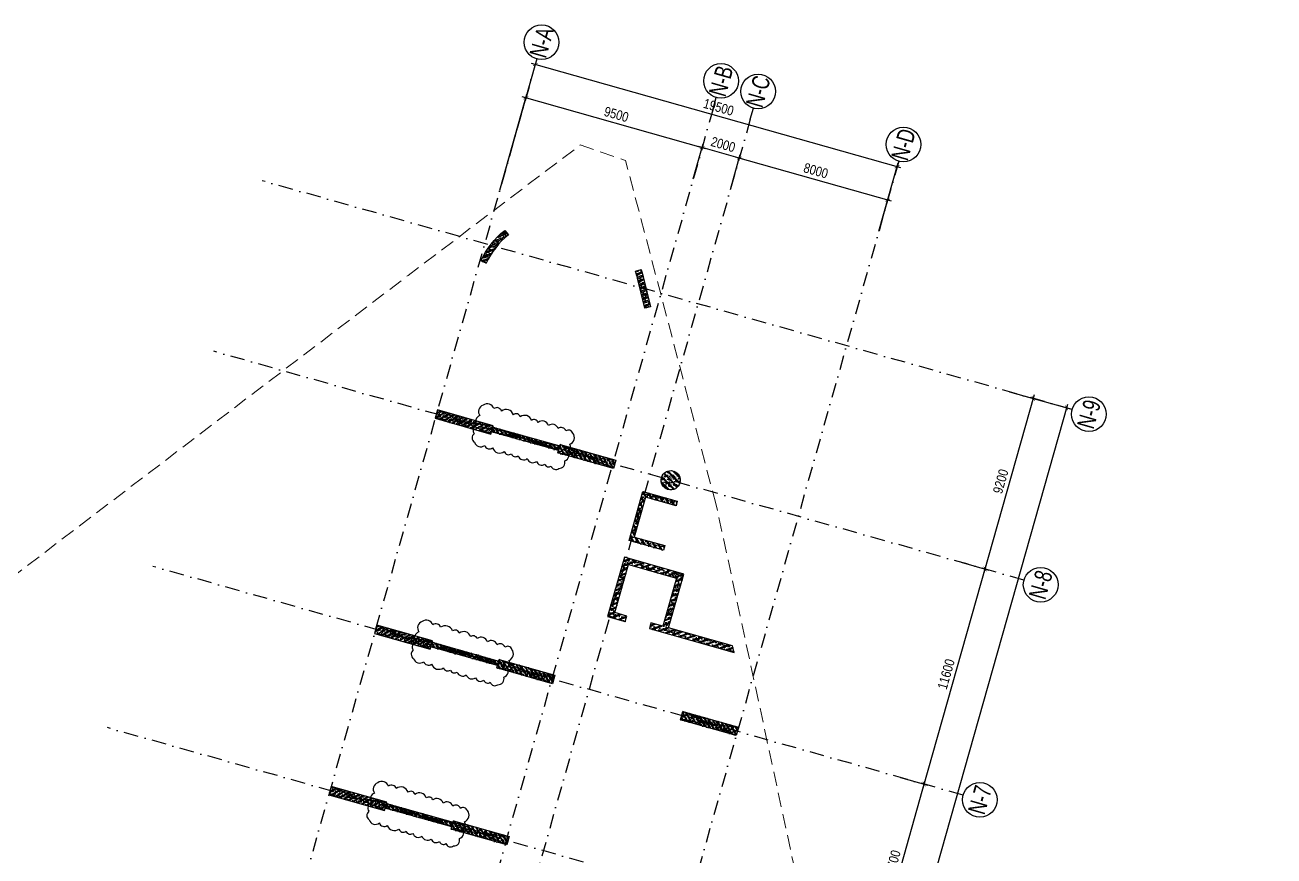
# Model space of a CAD drawing. Header units: millimetres. Extents: x -185400 to 961535, y -14070 to 330824.
# Drawn here: x -64925 to -147, y 125549 to 168686 of the extents above; entities that cross this region are included whole.
import ezdxf
from ezdxf.enums import TextEntityAlignment as Align

# ---------------------------------------------------------------- set-up
doc = ezdxf.new("R2010")
doc.units = ezdxf.units.MM
doc.header["$LTSCALE"] = 300
doc.header["$MEASUREMENT"] = 0
doc.set_wipeout_variables(frame=1)
doc.linetypes.add('DASHDOT', pattern=[1, 0.5, -0.25, 0, -0.25])
doc.linetypes.add('HIDDEN', pattern=[0.375, 0.25, -0.125])
for name, color, linetype in [('ccu12-Hatch', 250, 'Continuous'), ('KC-Betong', 6, 'Continuous'), ('KT-Hatch', 251, 'Continuous'), ('KT-Kich thuoc', 9, 'Continuous'), ('KT-Luoi truc South Tower', 8, 'DASHDOT'), ('KT-Net cot vach', 6, 'Continuous'), ('ST_MBDV Cot vach 220805$0$AUDIT_I_220805193045-1', 50, 'Continuous')]:
    doc.layers.add(name, color=color, linetype=linetype)
doc.layers.add('KT-Chi gioi XD', color=7, linetype='HIDDEN', true_color=0x0066cc)
doc.styles.add('Arial Narrow', font='ARIALN.TTF')
doc.styles.add('ST_MBDV Cot vach 220805$0$HBA-Text', font='GOTHIC.TTF')
doc.dimstyles.new('ccu12-200', dxfattribs={"dimscale": 200, "dimtxt": 2.5, "dimasz": 1, "dimexe": 1, "dimexo": 2, "dimgap": 1, "dimtad": 1, "dimdec": 0, "dimdsep": 46, "dimtxsty": 'Arial Narrow', "dimblk": 'ARCHTICK', "dimcen": -1, "dimdle": 1, "dimclrd": 256, "dimclre": 256, "dimclrt": 3, "dimadec": 0, "dimazin": 2, "dimtfac": 0.1, "dimtdec": 0, "dimtmove": 0, "dimatfit": 1, "dimldrblk": 'ARCHTICK', "dimfxl": 1, "dimtvp": 0.833333, "dimtolj": 1, "dimtzin": 12, "dimarcsym": 0})
pattern_1 = [(25, (72916.8, -227208.36), (311.76915, -180), [37.5, -412.5]), (330, (72916.8, -227208.36), (96.06936, 370.17822), [30, -330]), (75.4514, (72942.8, -227223.36), (407.83865, 190.1779), [31.8701, -350.57106]), (21.1842, (72959.07, -227117.73), (448.64876, -300.52336), [56.25, -618.75]), (71.6356, (72996.46, -227142.8), (629.38604, 243.92254), [47.80514, -525.8565]), (326.1842, (72959.1, -227117.73), (629.38585, 243.923), [45, -495]), (356, (72993.82, -227161.52), (185.4137, -308.58023), [37.5, -412.5]), (301, (72993.82, -227161.52), (263.4901, 277.1898), [30, -330]), (46.4514, (73009.27, -227187.23), (448.9038, -31.39076), [31.8701, -350.57106]), (12.5, (72916.81, -227208.36), (75.853797, 148.282658), [0, -326, 0, -335, 0, -331.25]), (342.5, (72916.81, -227208.36), (202.55378, 123.14021), [0, -191, 0, -318.5, 0, -126.25]), (302.5, (72815.76, -227161.24), (237.137665, -123.022383), [0, -125, 0, -390, 0, -517.5]), (292.5, (72770.44, -227140.1), (285.42618, -77.8696), [0, -162.5, 0, -259, 0, -367.5]), (20, (72916.81, -227208.36), (-64.12878, 176.19237), []), (20, (72996.92, -227245.72), (-64.12878, 176.19237), [])]
pattern_2 = [(50, (2650, 300), (286.904, -25.1), [30, -330]), (355, (2650, 300), (-55.5, 300.877), [24, -264]), (100.451, (2673.9, 297.9), (231.404, 275.776), [25.496, -280.457]), (46.184, (2650, 380), (426.896, -66.208), [45, -495]), (96.636, (2685.57, 374.5), (373.865, 389.647), [38.244, -420.685]), (351.184, (2650, 380), (373.865, 389.65), [36, -396]), (21, (2690, 360), (238.763, -161.048), [30, -330]), (326, (2690, 360), (97.326, 290.06), [24, -264]), (71.451, (2709.9, 346.58), (336.09, 129.012), [25.496, -280.457]), (37.5, (2650, 300), (4.864, 133.1575), [0, -260.8, 0, -268, 0, -265]), (7.5, (2650, 300), (105.228, 157.765), [0, -152.8, 0, -254.8, 0, -101]), (327.5, (2560.8, 300), (213.529, -9.022), [0, -100, 0, -312, 0, -414]), (317.5, (2520.8, 300), (233.274, 40.042), [0, -130, 0, -207.2, 0, -294]), (45, (2650, 300), (-120.208, 120.208), []), (45, (2650, 349), (-120.208, 120.208), [])]

# ---------------------------------------------------------------- blocks, each defined once
blk = doc.blocks.new('_ARCHTICK')
at = {"color": 0, "linetype": 'ByBlock', "const_width": 0.15}
blk.add_lwpolyline([(-0.5, -0.5), (0.5, 0.5)], dxfattribs=at)
blk = doc.blocks.new('*D92')
at = {"layer": 'Defpoints', "color": 0, "transparency": 16777216}
for p in [(-19910, 129742, 0), (-18290, 129284), (-22275, 121369, 0)]:
    blk.add_point(p, dxfattribs=at)
at = {"layer": 'KT-Kich thuoc', "lineweight": -2, "transparency": 16777216}
for p, q in [((-19525, 129633), (-18097, 129229)), ((-20710, 120719), (-18235, 129476)), ((-21890, 121261), (-20463, 120857))]:
    blk.add_line(p, q, dxfattribs=at)
at = {"layer": 'KT-Kich thuoc', "lineweight": -2, "transparency": 16777216, "xscale": 200, "yscale": 200, "zscale": 200}
for p, rotation in [((-18290, 129284), 74.2212191827257), ((-20655, 120912), 254.2212191827257)]:
    blk.add_blockref('_ARCHTICK', p, dxfattribs=dict(at, rotation=rotation))
at = {"layer": 'KT-Kich thuoc', "color": 3, "transparency": 16777216, "insert": (-19911, 125222), "char_height": 500, "attachment_point": 5, "rotation": 74.22122, "style": 'Arial Narrow'}
blk.add_mtext('\\A1;8700', dxfattribs=at)
blk = doc.blocks.new('*D106')
at = {"layer": 'Defpoints', "color": 0, "transparency": 16777216}
for p in [(-14254, 149758, 0), (-10901, 148811), (-34430, 78354, 0)]:
    blk.add_point(p, dxfattribs=at)
at = {"layer": 'KT-Kich thuoc', "lineweight": -2, "transparency": 16777216}
for p, q in [((-13869, 149649), (-10709, 148756)), ((-31132, 77214), (-10847, 149003)), ((-34045, 78245), (-30886, 77352))]:
    blk.add_line(p, q, dxfattribs=at)
at = {"layer": 'KT-Kich thuoc', "lineweight": -2, "transparency": 16777216, "xscale": 200, "yscale": 200, "zscale": 200}
for p, rotation in [((-10901, 148811), 74.2212191827257), ((-31078, 77407), 254.2212191827257)]:
    blk.add_blockref('_ARCHTICK', p, dxfattribs=dict(at, rotation=rotation))
at = {"layer": 'KT-Kich thuoc', "color": 3, "transparency": 16777216, "insert": (-21428, 113232), "char_height": 500, "attachment_point": 5, "rotation": 74.22122, "style": 'Arial Narrow'}
blk.add_mtext('\\A1;74200', dxfattribs=at)
blk = doc.blocks.new('*D107')
at = {"layer": 'Defpoints', "color": 0, "transparency": 16777216}
for p in [(-38458, 166631), (-40407, 159733, 0), (-20749, 157591, 0)]:
    blk.add_point(p, dxfattribs=at)
at = {"layer": 'KT-Kich thuoc', "lineweight": -2, "transparency": 16777216}
for p, q in [((-40298, 160118), (-38404, 166823)), ((-19501, 161274), (-38651, 166685)), ((-20640, 157976), (-19639, 161521))]:
    blk.add_line(p, q, dxfattribs=at)
at = {"layer": 'KT-Kich thuoc', "lineweight": -2, "transparency": 16777216, "xscale": 200, "yscale": 200, "zscale": 200}
for p, rotation in [((-38458, 166631), 164.2212191784306), ((-19693, 161328), 344.2212191784306)]:
    blk.add_blockref('_ARCHTICK', p, dxfattribs=dict(at, rotation=rotation))
at = {"layer": 'KT-Kich thuoc', "color": 3, "transparency": 16777216, "insert": (-28952, 164418), "char_height": 500, "attachment_point": 5, "rotation": 344.22122, "style": 'Arial Narrow'}
blk.add_mtext('\\A1;19500', dxfattribs=at)
blk = doc.blocks.new('*D108')
at = {"layer": 'Defpoints', "color": 0, "transparency": 16777216}
for p in [(-27881, 161771), (-28448, 159766, 0), (-20749, 157591, 0)]:
    blk.add_point(p, dxfattribs=at)
at = {"layer": 'KT-Kich thuoc', "lineweight": -2, "transparency": 16777216}
for p, q in [((-28339, 160151), (-27827, 161964)), ((-19990, 159542), (-28073, 161826)), ((-20640, 157976), (-20128, 159789))]:
    blk.add_line(p, q, dxfattribs=at)
at = {"layer": 'KT-Kich thuoc', "lineweight": -2, "transparency": 16777216, "xscale": 200, "yscale": 200, "zscale": 200}
for p, rotation in [((-27881, 161771), 164.2212191784306), ((-20182, 159596), 344.2212191784306)]:
    blk.add_blockref('_ARCHTICK', p, dxfattribs=dict(at, rotation=rotation))
at = {"layer": 'KT-Kich thuoc', "color": 3, "transparency": 16777216, "insert": (-23908, 161122), "char_height": 500, "attachment_point": 5, "rotation": 344.22122, "style": 'Arial Narrow'}
blk.add_mtext('\\A1;8000', dxfattribs=at)
blk = doc.blocks.new('*D109')
at = {"layer": 'Defpoints', "color": 0, "transparency": 16777216}
for p in [(-38948, 164899), (-30372, 160310, 0), (-40407, 159733, 0)]:
    blk.add_point(p, dxfattribs=at)
at = {"layer": 'KT-Kich thuoc', "lineweight": -2, "transparency": 16777216}
for p, q in [((-40298, 160118), (-38893, 165091)), ((-29613, 162261), (-39140, 164953)), ((-30264, 160695), (-29751, 162508))]:
    blk.add_line(p, q, dxfattribs=at)
at = {"layer": 'KT-Kich thuoc', "lineweight": -2, "transparency": 16777216, "xscale": 200, "yscale": 200, "zscale": 200}
for p, rotation in [((-38948, 164899), 164.2212191784306), ((-29806, 162315), 344.2212191784306)]:
    blk.add_blockref('_ARCHTICK', p, dxfattribs=dict(at, rotation=rotation))
at = {"layer": 'KT-Kich thuoc', "color": 3, "transparency": 16777216, "insert": (-34253, 164045), "char_height": 500, "attachment_point": 5, "rotation": 344.22122, "style": 'Arial Narrow'}
blk.add_mtext('\\A1;9500', dxfattribs=at)
blk = doc.blocks.new('*D113')
at = {"layer": 'Defpoints', "color": 0, "transparency": 16777216}
for p in [(-14254, 149758, 0), (-16755, 140904, 0), (-15135, 140447)]:
    blk.add_point(p, dxfattribs=at)
at = {"layer": 'KT-Kich thuoc', "lineweight": -2, "transparency": 16777216}
for p, q in [((-13869, 149649), (-12441, 149246)), ((-12579, 149492), (-15190, 140254)), ((-16370, 140796), (-14943, 140392))]:
    blk.add_line(p, q, dxfattribs=at)
at = {"layer": 'KT-Kich thuoc', "lineweight": -2, "transparency": 16777216, "xscale": 200, "yscale": 200, "zscale": 200}
for p, rotation in [((-12634, 149300), 74.22122040985515), ((-15135, 140447), 254.2212204098551)]:
    blk.add_blockref('_ARCHTICK', p, dxfattribs=dict(at, rotation=rotation))
at = {"layer": 'KT-Kich thuoc', "color": 3, "transparency": 16777216, "insert": (-14323, 144997), "char_height": 500, "attachment_point": 5, "rotation": 74.22122, "style": 'Arial Narrow'}
blk.add_mtext('\\A1;9200', dxfattribs=at)
blk = doc.blocks.new('*D114')
at = {"layer": 'Defpoints', "color": 0, "transparency": 16777216}
for p in [(-16755, 140904, 0), (-15135, 140447), (-19910, 129742, 0)]:
    blk.add_point(p, dxfattribs=at)
at = {"layer": 'KT-Kich thuoc', "lineweight": -2, "transparency": 16777216}
for p, q in [((-18344, 129091), (-15081, 140639)), ((-16370, 140796), (-14943, 140392)), ((-19525, 129633), (-18097, 129229))]:
    blk.add_line(p, q, dxfattribs=at)
at = {"layer": 'KT-Kich thuoc', "lineweight": -2, "transparency": 16777216, "xscale": 200, "yscale": 200, "zscale": 200}
for p, rotation in [((-15135, 140447), 74.2212204098948), ((-18290, 129284), 254.2212204098948)]:
    blk.add_blockref('_ARCHTICK', p, dxfattribs=dict(at, rotation=rotation))
at = {"layer": 'KT-Kich thuoc', "color": 3, "transparency": 16777216, "insert": (-17151, 134989), "char_height": 500, "attachment_point": 5, "rotation": 74.22122, "style": 'Arial Narrow'}
blk.add_mtext('\\A1;11600', dxfattribs=at)
blk = doc.blocks.new('*D115')
at = {"layer": 'Defpoints', "color": 0, "transparency": 16777216}
for p in [(-29806, 162315), (-30372, 160310, 0), (-28448, 159766, 0)]:
    blk.add_point(p, dxfattribs=at)
at = {"layer": 'KT-Kich thuoc', "lineweight": -2, "transparency": 16777216}
for p, q in [((-30264, 160695), (-29751, 162508)), ((-27689, 161717), (-29998, 162370)), ((-28339, 160151), (-27827, 161964))]:
    blk.add_line(p, q, dxfattribs=at)
at = {"layer": 'KT-Kich thuoc', "lineweight": -2, "transparency": 16777216, "xscale": 200, "yscale": 200, "zscale": 200}
for p, rotation in [((-29806, 162315), 164.2212191848307), ((-27881, 161771), 344.2212191848307)]:
    blk.add_blockref('_ARCHTICK', p, dxfattribs=dict(at, rotation=rotation))
at = {"layer": 'KT-Kich thuoc', "color": 3, "transparency": 16777216, "insert": (-28720, 162481), "char_height": 500, "attachment_point": 5, "rotation": 344.22122, "style": 'Arial Narrow'}
blk.add_mtext('\\A1;2000', dxfattribs=at)
blk = doc.blocks.new('ST_MBDV Cot vach 220805$0$GRID-SYM-flat-103')
at = {"layer": 'ST_MBDV Cot vach 220805$0$AUDIT_I_220805193045-1'}
blk.add_circle((0, 0, 0), 900, dxfattribs=at)
at = {"layer": 'ST_MBDV Cot vach 220805$0$AUDIT_I_220805193045-1', "style": 'ST_MBDV Cot vach 220805$0$HBA-Text'}
blk.add_attdef('GRID', text='', height=900, rotation=19.04714, dxfattribs=at).set_placement((0, 0, 0), align=Align.MIDDLE_CENTER)
blk = doc.blocks.new('*D124')
at = {"layer": 'Defpoints', "color": 0, "transparency": 16777216}
for p in [(-79464, 132301, 0), (-54992, 114350), (-56101, 113007)]:
    blk.add_point(p, dxfattribs=at)
at = {"layer": 'KT-Kich thuoc', "lineweight": -2, "transparency": 16777216}
for p, q in [((-79210, 132609), (-78228, 133798)), ((-78509, 133771), (-54838, 114223)), ((-55847, 113315), (-54865, 114504))]:
    blk.add_line(p, q, dxfattribs=at)
at = {"layer": 'KT-Kich thuoc', "lineweight": -2, "transparency": 16777216, "xscale": 200, "yscale": 200, "zscale": 200}
for p, rotation in [((-78355, 133644), 140.448826737223), ((-54992, 114350), 320.4488267372229)]:
    blk.add_blockref('_ARCHTICK', p, dxfattribs=dict(at, rotation=rotation))
at = {"layer": 'KT-Kich thuoc', "color": 3, "transparency": 16777216, "insert": (-66384, 124348), "char_height": 500, "attachment_point": 5, "rotation": 320.44883, "style": 'Arial Narrow'}
blk.add_mtext('\\A1;30300', dxfattribs=at)
blk = doc.blocks.new('*U83')
h = blk.add_hatch()
h.set_pattern_fill('VATLIEU04', color=250, scale=40, style=0, pattern_type=2)
h.set_pattern_definition([(50, (2050, 500), (286.904, -25.1), [30, -330]), (355, (2050, 500), (-55.5, 300.877), [24, -264]), (100.451, (2073.9, 497.9), (231.404, 275.776), [25.496, -280.457]), (46.184, (2050, 580), (426.896, -66.208), [45, -495]), (96.636, (2085.57, 574.5), (373.865, 389.65), [38.244, -420.685]), (351.184, (2050, 580), (373.865, 389.65), [36, -396]), (21, (2090, 560), (238.763, -161.048), [30, -330]), (326, (2090, 560), (97.326, 290.06), [24, -264]), (71.451, (2109.9, 546.58), (336.09, 129.012), [25.496, -280.457]), (37.5, (2050, 500), (4.864, 133.1575), [0, -260.8, 0, -268, 0, -265]), (7.5, (2050, 500), (105.228, 157.765), [0, -152.8, 0, -254.8, 0, -101]), (327.5, (1960.8, 500), (213.529, -9.022), [0, -100, 0, -312, 0, -414]), (317.5, (1920.8, 500), (233.274, 40.042), [0, -130, 0, -207.2, 0, -294]), (45, (2050, 500), (-120.208, 120.208), []), (45, (2050, 549), (-120.208, 120.208), [])])
h.paths.add_polyline_path([(-475, -475), (2525, -475), (2525, -25), (-475, -25)])
at = {"color": 6, "ltscale": 0.25}
blk.add_lwpolyline([(-475, -475), (2525, -475), (2525, -25), (-475, -25)], close=True, dxfattribs=at)
at = {"layer": 'Defpoints', "linetype": 'ByBlock', "ltscale": 30}
for p, q in [((2525, -475), (-475, -25)), ((-475, -475), (2525, -25))]:
    blk.add_line(p, q, dxfattribs=at)
blk = doc.blocks.new('*U144')
h = blk.add_hatch()
h.set_pattern_fill('VATLIEU04', color=250, scale=40, style=0, pattern_type=2)
h.set_pattern_definition(pattern_2)
h.paths.add_polyline_path([(-475, -475), (3125, -475), (3125, -225), (-475, -225)])
at = {"color": 6, "ltscale": 0.25}
blk.add_lwpolyline([(-475, -475), (3125, -475), (3125, -225), (-475, -225)], close=True, dxfattribs=at)
at = {"layer": 'Defpoints', "linetype": 'ByBlock', "ltscale": 30}
for p, q in [((3125, -475), (-475, -225)), ((-475, -475), (3125, -225))]:
    blk.add_line(p, q, dxfattribs=at)
blk = doc.blocks.new('*U145')
h = blk.add_hatch()
h.set_pattern_fill('VATLIEU04', color=250, scale=40, style=0, pattern_type=2)
h.set_pattern_definition(pattern_2)
h.paths.add_polyline_path([(-475, -475), (3125, -475), (3125, -225), (-475, -225)])
at = {"color": 6, "ltscale": 0.25}
blk.add_lwpolyline([(-475, -475), (3125, -475), (3125, -225), (-475, -225)], close=True, dxfattribs=at)
at = {"layer": 'Defpoints', "linetype": 'ByBlock', "ltscale": 30}
for p, q in [((3125, -475), (-475, -225)), ((-475, -475), (3125, -225))]:
    blk.add_line(p, q, dxfattribs=at)
blk = doc.blocks.new('*U146')
h = blk.add_hatch()
h.set_pattern_fill('VATLIEU04', color=250, scale=40, style=0, pattern_type=2)
h.set_pattern_definition(pattern_2)
h.paths.add_polyline_path([(-475, -475), (3125, -475), (3125, -225), (-475, -225)])
at = {"color": 6, "ltscale": 0.25}
blk.add_lwpolyline([(-475, -475), (3125, -475), (3125, -225), (-475, -225)], close=True, dxfattribs=at)
at = {"layer": 'Defpoints', "linetype": 'ByBlock', "ltscale": 30}
for p, q in [((3125, -475), (-475, -225)), ((-475, -475), (3125, -225))]:
    blk.add_line(p, q, dxfattribs=at)

msp = doc.modelspace()

# ---------------------------------------------------------------- hatches: boundary and pattern name
at = {"layer": 'ccu12-Hatch', "ltscale": 0.5}
h = msp.add_hatch(dxfattribs=at)
h.set_pattern_fill('BTCT', color=256, scale=50, angle=335)
h.set_pattern_definition(pattern_1)
edge = h.paths.add_edge_path()
edge.add_arc((-37216.2, 154551.3), 4179.9, 129.187468, 154.983889)
edge.add_line((-41004, 156318.9), (-41275.8, 156445.8))
edge.add_arc((-37216.2, 154551.3), 4479.9, 129.187481, 154.983857, ccw=False)
edge.add_line((-40046.8, 158023.6), (-39857.3, 157791.1))
h = msp.add_hatch(dxfattribs=at)
h.set_pattern_fill('BTCT', color=256, scale=50, angle=335)
h.set_pattern_definition(pattern_1)
edge = h.paths.add_edge_path()
edge.add_arc((-37214.3, 154551.8), 4178.1, 13.610189, 18.80031)
edge.add_line((-33259.1, 155898.3), (-32975.1, 155995))
edge.add_arc((-37214.3, 154551.8), 4478.1, 13.610189, 18.800278, ccw=False)
edge.add_line((-32861.9, 155605.6), (-32486.6, 154055.5))
edge.add_line((-32486.6, 154055.5), (-32778.2, 153984.9))
edge.add_line((-32778.2, 153984.9), (-33153.5, 155535))
at = {"layer": 'KT-Hatch', "ltscale": 0.5}
h = msp.add_hatch(dxfattribs=at)
h.set_pattern_fill('1BETONG2-BOP', color=256, scale=50, angle=335, pattern_type=2)
h.set_pattern_definition([(50, (0.001, -0.0004), (358.6301, -31.37607), [37.5, -412.5]), (355, (0.001, -0.0004), (-69.3757, 376.0961), [30, -330]), (100.4514, (29.9, -2.6), (289.2547, 344.7198), [31.8701, -350.5711]), (46.1842, (0.001, 100), (533.6205, -82.7595), [56.25, -618.75]), (96.6356, (44.47, 93.1), (467.3314, 487.059), [47.8051, -525.8565]), (351.1842, (0.001, 100), (467.331, 487.0593), [45, -495]), (21, (50, 75), (298.4535, -201.30945), [37.5, -412.5]), (226, (50, 75), (335.9411, -182.7699), [30, -330]), (71.4514, (74.87, 58.22), (420.1113, 161.26525), [31.8701, -350.5711]), (67.5, (0.001, -0.0004), (-77.95809, 147.18723), [0, -326, 0, -335, 0, -331.25]), (4.5, (0.001, -0.0004), (141.67546, 190.0516), [0, -191, 0, -318.5, 0, -126.25]), (327.5, (-111.5, -0.0004), (266.91122, -11.27744), [0, -125, 0, -390, 0, -517.5]), (317.5, (-161.5, -0.0004), (291.5931, 50.0525), [0, -162.5, 0, -259, 0, -367.5]), (315, (0.001, -0.0004), (150.2602, 150.2602), []), (315, (0.001, 61.25), (150.2602, 150.2602), [])])
edge = h.paths.add_edge_path()
edge.add_ellipse((-31436.2, 145052.9), major_axis=(136, 481.2), ratio=1, start_angle=0, end_angle=360)
h = msp.add_hatch(dxfattribs=at)
h.set_pattern_fill('1BETONG2-BOP', color=256, scale=50, pattern_type=2)
h.set_pattern_definition([(34.2212, (-35673.08, 134195.87), (336.5846, -127.714), [37.5, -412.5]), (339.2212, (-35673.08, 134195.87), (35.508, 380.789), [30, -330]), (84.6726, (-35645.03, 134185.23), (372.093, 253.075), [31.87, -350.571]), (30.4054, (-35645.9, 134292.1), (491.009, -224.745), [56.25, -618.75]), (80.857, (-35604.97, 134273.4), (582.165, 341.627), [47.805, -525.856]), (335.4054, (-35645.9, 134292.1), (582.164, 341.628), [45, -495]), (5.2212, (-35604.57, 134254.45), (232.4666, -274.8805), [37.5, -412.5]), (210.2212, (-35604.57, 134254.45), (273.583, -267.233), [30, -330]), (55.6726, (-35585.2, 134231.55), (448.133, 40.95), [31.87, -350.571]), (51.7212, (-35673.08, 134195.87), (-34.9968, 162.8397), [0, -326, 0, -335, 0, -331.25]), (348.7212, (-35673.08, 134195.87), (188.0165, 144.3653), [0, -191, 0, -318.5, 0, -126.25]), (311.7212, (-35780.38, 134226.2), (253.787, -83.432), [0, -125, 0, -390, 0, -517.5]), (301.7212, (-35828.5, 134239.8), (294.216, -31.1247), [0, -162.5, 0, -259, 0, -367.5]), (299.2212, (-35673.08, 134195.87), (185.4575, 103.739), []), (299.2212, (-35656.42, 134254.82), (185.4575, 103.739), [])])
h.paths.add_polyline_path([(-33593.9, 141921.6), (-32873.3, 144471.8), (-31093, 143968.7), (-31161, 143728.1), (-32748.8, 144176.8), (-33333.5, 142107.8), (-31745.6, 141659.1), (-31813.6, 141418.6)])
h = msp.add_hatch(dxfattribs=at)
h.set_pattern_fill('VATLIEU04', color=256, scale=50, angle=335, pattern_type=2)
h.set_pattern_definition([(25, (-1153005.9, 53036.63), (311.769145, -180), [37.5, -412.5]), (330, (-1153005.9, 53036.63), (96.06936, 370.17822), [30, -330]), (75.4514, (-1152979.9, 53021.63), (407.83865, 190.1779), [31.8701, -350.57106]), (21.1842, (-1152963.63, 53127.26), (448.64876, -300.52336), [56.25, -618.75]), (71.6356, (-1152926.24, 53102.2), (629.38604, 243.92254), [47.80514, -525.8565]), (326.1842, (-1152963.6, 53127.26), (629.38585, 243.92303), [45, -495]), (356, (-1152928.88, 53083.47), (185.41371, -308.58023), [37.5, -412.5]), (301, (-1152928.88, 53083.47), (263.49012, 277.18981), [30, -330]), (46.4514, (-1152913.42, 53057.76), (448.90379, -31.39076), [31.8701, -350.57106]), (12.5, (-1153005.89, 53036.63), (75.853797, 148.282658), [0, -326, 0, -335, 0, -331.25]), (342.5, (-1153005.89, 53036.63), (202.55378, 123.140208), [0, -191, 0, -318.5, 0, -126.25]), (302.5, (-1153106.94, 53083.75), (237.137665, -123.022383), [0, -125, 0, -390, 0, -517.5]), (292.5, (-1153152.26, 53104.88), (285.42618, -77.8696), [0, -162.5, 0, -259, 0, -367.5]), (20, (-1153005.89, 53036.63), (-72.67928, 199.68468), []), (20, (-1152980, 53092.14), (-72.67928, 199.68468), [])])
h.paths.add_polyline_path([(-31836.5, 137476.2), (-32462, 137653), (-32543.6, 137364.3), (-28143.8, 136121), (-28226.4, 136456.1), (-31547.8, 137394.6), (-30759.2, 140185.4), (-33838.6, 141055.5), (-34708.8, 137976.1), (-33794.6, 137717.8), (-33713, 138006.5), (-34338.5, 138183.2), (-33631.5, 140685.3), (-31129.5, 139978.3)])

# ---------------------------------------------------------------- linework, layer by layer
at = {"layer": 'KC-Betong', "elevation": 0}
msp.add_lwpolyline([(-39857.3, 157791.1, 0.1130359), (-41004, 156318.9), (-41275.8, 156445.8, -0.1130357), (-40046.8, 158023.6)], format="xyb", close=True, dxfattribs=at)
msp.add_lwpolyline([(-33153.5, 155535, 0.02265), (-33259.1, 155898.3), (-32975.1, 155995, -0.0226499), (-32861.9, 155605.6), (-32486.6, 154055.5), (-32778.2, 153984.9), (-33153.5, 155535)], format="xyb", dxfattribs=at)
at = {"layer": 'KC-Betong', "ltscale": 0.5, "elevation": 0}
msp.add_lwpolyline([(-31836.5, 137476.2), (-32462, 137653), (-32543.6, 137364.3), (-28143.8, 136121), (-28226.4, 136456.1), (-31547.8, 137394.6), (-30759.2, 140185.4), (-33838.6, 141055.5), (-34708.8, 137976.1), (-33794.6, 137717.8), (-33713, 138006.5), (-34338.5, 138183.2), (-33631.5, 140685.3), (-31129.5, 139978.3), (-31836.5, 137476.2)], dxfattribs=at)
at = {"layer": 'KC-Betong'}
msp.add_ellipse((-31436.2, 145052.9), major_axis=(136, 481.2), ratio=1, dxfattribs=at)
at = {"layer": 'KT-Kich thuoc'}
for p, q in [((-29234.6, 164336.2), (-29071.5, 164913.6)), ((-27310, 163792.3), (-27146.8, 164369.7))]:
    msp.add_line(p, q, dxfattribs=at)
at = {"layer": 'KT-Luoi truc South Tower', "ltscale": 5}
msp.add_line((-10612.7, 148729), (-52631.6, 160602.3), dxfattribs=at)
at = {"layer": 'KT-Net cot vach', "elevation": 0}
msp.add_lwpolyline([(-33593.9, 141921.6), (-32873.3, 144471.8), (-31093, 143968.7), (-31161, 143728.1), (-32748.8, 144176.8), (-33333.5, 142107.8), (-31745.6, 141659.1), (-31813.6, 141418.6)], close=True, dxfattribs=at)

# ---------------------------------------------------------------- block references
at = {"layer": 'KC-Betong', "linetype": 'ByBlock', "xscale": -1, "rotation": 344.2212276365515}
msp.add_blockref('*U83', (-28363.6, 132390.2), dxfattribs=at)
at = {"layer": 'KT-Kich thuoc'}
ref = msp.add_blockref('ST_MBDV Cot vach 220805$0$GRID-SYM-flat-103', (-38131.9, 167785.5, 0), dxfattribs=at)
ref.add_attrib('GRID', 'N-A', dxfattribs={"layer": 'ST_MBDV Cot vach 220805$0$AUDIT_I_220805193045-1', "height": 900, "rotation": 74, "style": 'ST_MBDV Cot vach 220805$0$HBA-Text', "width": 0.75}).set_placement((-38131.9, 167785.5, 0), align=Align.MIDDLE_CENTER)
ref = msp.add_blockref('ST_MBDV Cot vach 220805$0$GRID-SYM-flat-103', (-28826.7, 165779.6, 0), dxfattribs=at)
ref.add_attrib('GRID', 'N-B', dxfattribs={"layer": 'ST_MBDV Cot vach 220805$0$AUDIT_I_220805193045-1', "height": 900, "rotation": 74, "style": 'ST_MBDV Cot vach 220805$0$HBA-Text', "width": 0.75}).set_placement((-28826.7, 165779.6, 0), align=Align.MIDDLE_CENTER)
ref = msp.add_blockref('ST_MBDV Cot vach 220805$0$GRID-SYM-flat-103', (-26902.1, 165235.8, 0), dxfattribs=at)
ref.add_attrib('GRID', 'N-C', dxfattribs={"layer": 'ST_MBDV Cot vach 220805$0$AUDIT_I_220805193045-1', "height": 900, "rotation": 74, "style": 'ST_MBDV Cot vach 220805$0$HBA-Text', "width": 0.75}).set_placement((-26902.1, 165235.8, 0), align=Align.MIDDLE_CENTER)
ref = msp.add_blockref('ST_MBDV Cot vach 220805$0$GRID-SYM-flat-103', (-19366.7, 162483, 0), dxfattribs=at)
ref.add_attrib('GRID', 'N-D', dxfattribs={"layer": 'ST_MBDV Cot vach 220805$0$AUDIT_I_220805193045-1', "height": 900, "rotation": 74, "style": 'ST_MBDV Cot vach 220805$0$HBA-Text', "width": 0.75}).set_placement((-19366.7, 162483, 0), align=Align.MIDDLE_CENTER)
ref = msp.add_blockref('ST_MBDV Cot vach 220805$0$GRID-SYM-flat-103', (-9746.6, 148484.2, 0), dxfattribs=at)
ref.add_attrib('GRID', 'N-9', dxfattribs={"layer": 'ST_MBDV Cot vach 220805$0$AUDIT_I_220805193045-1', "height": 900, "rotation": 74, "style": 'ST_MBDV Cot vach 220805$0$HBA-Text', "width": 0.75}).set_placement((-9746.6, 148484.2, 0), align=Align.MIDDLE_CENTER)
ref = msp.add_blockref('ST_MBDV Cot vach 220805$0$GRID-SYM-flat-103', (-12248.3, 139630.9, 0), dxfattribs=at)
ref.add_attrib('GRID', 'N-8', dxfattribs={"layer": 'ST_MBDV Cot vach 220805$0$AUDIT_I_220805193045-1', "height": 900, "rotation": 74, "style": 'ST_MBDV Cot vach 220805$0$HBA-Text', "width": 0.75}).set_placement((-12248.3, 139630.9, 0), align=Align.MIDDLE_CENTER)
ref = msp.add_blockref('ST_MBDV Cot vach 220805$0$GRID-SYM-flat-103', (-15402.6, 128468, 0), dxfattribs=at)
ref.add_attrib('GRID', 'N-7', dxfattribs={"layer": 'ST_MBDV Cot vach 220805$0$AUDIT_I_220805193045-1', "height": 900, "rotation": 74, "style": 'ST_MBDV Cot vach 220805$0$HBA-Text', "width": 0.75}).set_placement((-15402.6, 128468, 0), align=Align.MIDDLE_CENTER)

# ---------------------------------------------------------------- dimensions: what is measured, and where the dimension line sits
for base, p1, p2, angle, picture, middle in [((-38458.2, 166630.7), (-20749.1, 157590.8, 0), (-40407.3, 159733.2, 0), 164.221219, '*D107', (-28951.8, 164417.6)), ((-38947.7, 164898.6), (-30372.3, 160310, 0), (-40407.3, 159733.2, 0), 164.221219, '*D109', (-34252.9, 164045.1)), ((-27881, 161771.4), (-20749.1, 157590.8, 0), (-28447.6, 159766.2, 0), 164.221219, '*D108', (-23907.9, 161121.9)), ((-10901.4, 148810.6), (-34430.3, 78353.9, 0), (-14253.6, 149757.8, 0), 74.221219, '*D106', (-21427.8, 113232.4)), ((-18289.6, 129283.8), (-22275.3, 121369.4, 0), (-19909.6, 129741.6, 0), 74.221219, '*D92', (-19910.6, 125221.5))]:
    dim = msp.add_linear_dim(base=base, p1=p1, p2=p2, angle=angle, dimstyle='ccu12-200', dxfattribs=at)
    dim.commit()
    dim.dimension.update_dxf_attribs({"geometry": picture, "text_midpoint": middle})
for p1, p2, distance, picture, middle in [((-28447.6, 159766.2, 0), (-30372.3, 160310, 0), -2083.8, '*D115', (-28719.5, 162481.5)), ((-14253.6, 149757.8, 0), (-16755.3, 140904.5, 0), 1683.4, '*D113', (-14322.6, 144997.2)), ((-19909.6, 129741.6, 0), (-16755.3, 140904.5, 0), -1683.4, '*D114', (-17150.6, 134989)), ((-79464.2, 132300.8, 0), (-56101.2, 113006.7), 1742.1, '*D124', (-66383.5, 124348))]:
    dim = msp.add_aligned_dim(p1=p1, p2=p2, distance=distance, dimstyle='ccu12-200', dxfattribs=at)
    dim.commit()
    dim.dimension.update_dxf_attribs({"geometry": picture, "text_midpoint": middle})

# ---------------------------------------------------------------- wipeouts: each hides what was drawn before it
for points in [[(-40657.7, 147814.5), (-37193.3, 146835.5), (-37261.3, 146595), (-40725.7, 147573.9)], [(-43812, 136651.6), (-40347.6, 135672.6), (-40415.6, 135432.1), (-43880, 136411)], [(-46177.7, 128279.4), (-42713.4, 127300.5), (-42781.4, 127059.9), (-46245.7, 128038.8)]]:
    msp.add_wipeout(points).dxf.layer = 'KT-Net cot vach'

# ---------------------------------------------------------------- next in the draw order: linework, layer by layer
at = {"layer": 'Defpoints', "color": 4}
for points in [[(-41167.7, 148943.9, 0.5205671), (-41332.2, 148411.9, 0.5205671), (-41489.9, 147901.8, 0.5205671), (-41624.3, 147467.1, 0.5205671), (-41616.9, 147026, 0.5205671), (-41083.5, 146860.5, 0.5205671), (-40673.7, 146733.4, 0.5205671), (-40067.5, 146545.4, 0.5205671), (-39694.2, 146429.6, 0.5205671), (-39349.6, 146322.7, 0.5205671), (-38875, 146175.4, 0.5205671), (-38397.8, 146027.4, 0.5205671), (-37972.5, 145895.5, 0.5205671), (-37635.9, 145791.1, 0.5205671), (-37237.6, 145667.5, 0.5205671), (-36934.7, 146063.4, 0.5205671), (-36769, 146599.3, 0.5205671), (-36669.1, 146922.5, 0.5205671), (-36517.4, 147501.3, 0.5205671), (-36874.7, 147612.2, 0.5205671), (-37278, 147737.3, 0.5205671), (-37777, 147892.1, 0.5205671), (-38315.6, 148059.1, 0.5205671), (-38650, 148162.9, 0.5205671), (-39238.6, 148345.4, 0.5205671), (-39595.7, 148456.2, 0.5205671), (-40209.5, 148646.6, 0.5205671), (-40607.1, 148770, 0.5205671)], [(-44328.3, 137719.5, 0.5205671), (-44492.8, 137187.5, 0.5205671), (-44650.5, 136677.5, 0.5205671), (-44784.9, 136242.7, 0.5205671), (-44777.5, 135801.6, 0.5205671), (-44244.1, 135636.2, 0.5205671), (-43834.3, 135509, 0.5205671), (-43228.2, 135321, 0.5205671), (-42854.8, 135205.2, 0.5205671), (-42510.3, 135098.3, 0.5205671), (-42035.6, 134951.1, 0.5205671), (-41558.5, 134803.1, 0.5205671), (-41133.2, 134671.1, 0.5205671), (-40796.5, 134566.7, 0.5205671), (-40398.2, 134443.2, 0.5205671), (-40095.3, 134839.1, 0.5205671), (-39929.7, 135374.9, 0.5205671), (-39829.7, 135698.1, 0.5205671), (-39678, 136277, 0.5205671), (-40035.3, 136387.8, 0.5205671), (-40438.6, 136512.9, 0.5205671), (-40937.6, 136667.7, 0.5205671), (-41476.2, 136834.8, 0.5205671), (-41810.7, 136938.5, 0.5205671), (-42399.2, 137121.1, 0.5205671), (-42756.4, 137231.9, 0.5205671), (-43370.1, 137422.2, 0.5205671), (-43767.7, 137545.6, 0.5205671)], [(-46630, 129348.5, 0.5205671), (-46794.4, 128816.5, 0.5205671), (-46952.1, 128306.5, 0.5205671), (-47086.5, 127871.8, 0.5205671), (-47079.1, 127430.7, 0.5205671), (-46545.8, 127265.2, 0.5205671), (-46135.9, 127138.1, 0.5205671), (-45529.8, 126950, 0.5205671), (-45156.4, 126834.2, 0.5205671), (-44811.9, 126727.4, 0.5205671), (-44337.2, 126580.1, 0.5205671), (-43860.1, 126432.1, 0.5205671), (-43434.8, 126300.2, 0.5205671), (-43098.1, 126195.7, 0.5205671), (-42699.8, 126072.2, 0.5205671), (-42397, 126468.1, 0.5205671), (-42231.3, 127004, 0.5205671), (-42131.3, 127327.1, 0.5205671), (-41979.7, 127906, 0.5205671), (-42336.9, 128016.8, 0.5205671), (-42740.2, 128141.9, 0.5205671), (-43239.2, 128296.7, 0.5205671), (-43777.8, 128463.8, 0.5205671), (-44112.3, 128567.5, 0.5205671), (-44700.8, 128750.1, 0.5205671), (-45058, 128860.9, 0.5205671), (-45671.7, 129051.3, 0.5205671), (-46069.3, 129174.6, 0.5205671)]]:
    msp.add_lwpolyline(points, format="xyb", close=True, dxfattribs=at)
at = {"layer": 'KT-Chi gioi XD', "lineweight": 13, "ltscale": 10, "elevation": 0, "flags": 128}
msp.add_lwpolyline([(-29078.1, 143772.1), (-33774.2, 161645), (-36124.3, 162456.9), (-45058.2, 155685.5), (-68562, 137753.5), (-92229.5, 120645.5, 0.684877), (-61797, 6849.6), (-41426.4, 4693.7), (-2997.3, 5908.3), (-146.9, 9554.9)], format="xyb", close=True, dxfattribs=at)
at = {"layer": 'KT-Luoi truc South Tower', "ltscale": 5}
for p, q in [((-38376.6, 166919.4), (-63723.7, 77217.8)), ((-29234.6, 164336.2), (-54581.7, 74634.5)), ((-27310, 163792.3), (-52657.1, 74090.7)), ((-19611.4, 161616.9), (-44958.5, 71915.3)), ((-13114.4, 139875.6), (-55133.3, 151749)), ((-16268.7, 128712.7), (-58287.6, 140586.1)), ((-18634.4, 120340.6), (-60653.3, 132213.9))]:
    msp.add_line(p, q, dxfattribs=at)

# ---------------------------------------------------------------- next in the draw order: block references
at = {"layer": 'KC-Betong', "linetype": 'ByBlock', "rotation": 344.2212131831742}
for p in [(-43060.3, 148597.3), (-46214.7, 137434.4), (-48580.4, 129062.2)]:
    msp.add_blockref('*U83', p, dxfattribs=at)
at = {"layer": 'KC-Betong', "linetype": 'ByBlock', "xscale": -1, "rotation": 344.2212276365515}
for name, p in [('*U146', (-37589.3, 147181.2)), ('*U83', (-34736.3, 146245.2)), ('*U145', (-40743.6, 136018.3)), ('*U83', (-37890.6, 135082.3)), ('*U144', (-43109.3, 127646.2)), ('*U83', (-40256.3, 126710.1))]:
    msp.add_blockref(name, p, dxfattribs=at)

doc.saveas('drawing.dxf')
